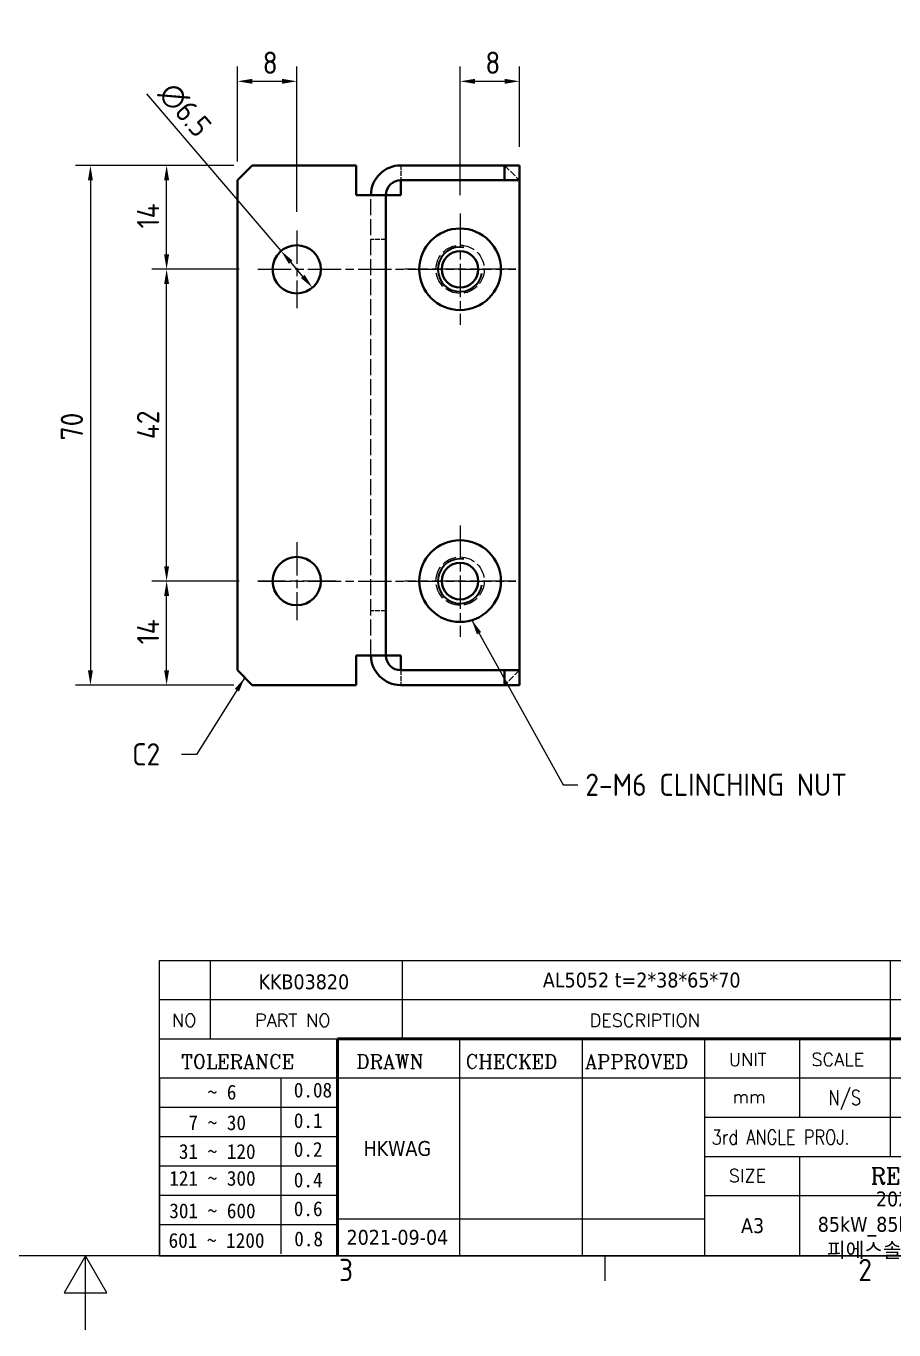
# Model space of a CAD drawing. Header units: millimetres. Extents: x 0 to 420, y 0 to 297.
# Drawn here: x 202 to 318.9, y 0 to 175.6 of the extents above; entities that cross this region are included whole.
import ezdxf
from ezdxf.enums import TextEntityAlignment as Align

# ---------------------------------------------------------------- set-up
doc = ezdxf.new("R2010")
doc.units = ezdxf.units.MM
doc.linetypes.add('CHAIN', pattern=[0.35429999999999995, 0.2362, -0.0295, 0.0591, -0.0295])
doc.linetypes.add('DASHED', pattern=[0.2067, 0.1654, -0.0413])
doc.layers.get('0').update_dxf_attribs({"color": 3, "lineweight": 25})
for name, color, linetype, lineweight in [('가려진 것(ISO)', 2, 'DASHED', 18), ('가시적인 것(ISO)', 3, 'Continuous', 40), ('가시적인 좁은 것(ISO)', 3, 'Continuous', 35), ('경계(ISO)', 7, 'Continuous', 25), ('기호(ISO)', 5, 'Continuous', 25), ('제목(ISO)', 5, 'Continuous', 50), ('중심 표식(ISO)', 1, 'Continuous', 25), ('중심선(ISO)', 1, 'Continuous', 25), ('치수(ISO)', 2, 'Continuous', 25)]:
    doc.layers.add(name, color=color, linetype=linetype, lineweight=lineweight)
doc.styles.add('HAN_291', font='')
doc.styles.add('RC_284', font='ROMANC.shx')
doc.styles.add('RC_287', font='ROMANC.shx')
doc.styles.add('RC_292', font='ROMANC.shx')
doc.styles.add('문자 텍스트_M2B', font='isocp.shx')
doc.styles.add('치수 텍스트_PSTEK_POSCO', font='isocp.shx')
doc.styles.add('텍스트 스타일198', font='tahoma.ttf')
doc.styles.add('텍스트 스타일333', font='ROMANC.shx', dxfattribs={"width": 0.800000011920929})
doc.styles.get('HAN_291').set_extended_font_data('GulimChe')
doc.dimstyles.new('치수_PSTEK_POSCO', dxfattribs={"dimtxt": 3, "dimasz": 2, "dimexe": 2, "dimexo": 2.5, "dimgap": 1, "dimtad": 1, "dimrnd": 1e-08, "dimdsep": 46, "dimtxsty": '치수 텍스트_PSTEK_POSCO', "dimcen": 0.09, "dimdle": 10, "dimclrd": 7, "dimclre": 7, "dimclrt": 2, "dimadec": 1, "dimazin": 2, "dimtfac": 1, "dimtmove": 0, "dimatfit": 3, "dimfxl": 0, "dimtolj": 1, "dimlwd": -1, "dimlwe": -1, "dimarcsym": 0})
doc.dimstyles.new('치수_PSTEK_POSCO$7', dxfattribs={"dimtxt": 3, "dimasz": 2, "dimexe": 2, "dimexo": 2.5, "dimgap": 1, "dimtad": 1, "dimrnd": 1e-08, "dimdsep": 46, "dimtxsty": '치수 텍스트_PSTEK_POSCO', "dimcen": 0.09, "dimdle": 10, "dimclrd": 7, "dimclre": 7, "dimclrt": 2, "dimadec": 1, "dimazin": 2, "dimtfac": 1, "dimtmove": 0, "dimatfit": 3, "dimfxl": 0, "dimtolj": 1, "dimlwd": -1, "dimlwe": -1, "dimarcsym": 0})

# ---------------------------------------------------------------- blocks, each defined once
blk = doc.blocks.new('경계 Default Border')
at = {"layer": '경계(ISO)'}
blk.add_line((280, 10), (280, 6.599999666213989), dxfattribs=at)
at = {"layer": '경계(ISO)', "flags": 128}
for points in [[(10, 10), (10, 287.0000076293945), (410, 287.0000076293945), (410, 10), (10, 10)], [(210, 0), (210, 10), (207.1132469177246, 5), (212.8867530822754, 5), (210, 10)]]:
    blk.add_lwpolyline(points, dxfattribs=at)
at = {"layer": '경계(ISO)', "color": 2, "char_height": 3.00000011920929, "attachment_point": 7, "style": '문자 텍스트_M2B'}
for s, insert in [('3', (244.1685395229535, 6.57139439638704)), ('2', (314.127739416884, 6.57139439638704))]:
    blk.add_mtext(s, dxfattribs=dict(at, insert=insert))
blk = doc.blocks.new('제목 블록 PSTEK')
at = {"color": 180}
for p, q in [((182.475792979055, 11.79100474011392), (182.4757929790549, 51.56524660363496)), ((182.4757929790549, 51.56524660363496), (372.4757929537551, 51.56524660363496)), ((189.2651435055721, 51.56524660363496), (189.2651435055722, 41.00524660363494)), ((215.2152739891528, 41.00524660363494), (215.2152739891528, 51.56524660363496)), ((280.8758854511282, 51.56524660363496), (280.8758854511282, 41.00524660363494)), ((182.475792979055, 46.2852466036349), (372.4757929537551, 46.28524660363492)), ((182.475792979055, 41.00524660363493), (206.451475290024, 41.00524660363493)), ((222.9401812389276, 11.79100474011392), (222.9401812389276, 41.00524660363494)), ((239.4288871878316, 11.79100474011392), (239.4288871878316, 41.00524660363494)), ((255.9175931367356, 11.79100474011392), (255.9175931367356, 41.00524660363494)), ((268.6918866058747, 41.00524660363494), (268.6918866058747, 30.44524660363498)), ((280.8758854511282, 41.00524660363494), (280.8758854511282, 25.16524660363502)), ((182.475792979055, 35.72524660363497), (206.451475290024, 35.72524660363497)), ((198.8621818849491, 12.02524660363491), (198.8621818849491, 35.72524660363497)), ((206.451475290024, 35.72524660363497), (372.4757929537551, 35.72524660363497)), ((182.475792979055, 31.77524660363492), (206.451475290024, 31.77524660363492)), ((255.917593136736, 30.44524660363498), (372.4757929537552, 30.44524660363501)), ((182.475792979055, 27.82524660363487), (206.451475290024, 27.82524660363487)), ((255.9175931367359, 25.16524660363502), (372.4757929537552, 25.165246603635)), ((268.6918866058744, 25.16524660363502), (268.6918866058744, 11.79100474011392)), ((182.475792979055, 23.87524660363505), (206.451475290024, 23.87524660363505)), ((182.475792979055, 19.92524660363478), (206.451475290024, 19.92524660363478)), ((255.9175931367359, 19.88524660363481), (310.0881549537553, 19.88524660363481)), ((182.475792979055, 15.97524660363496), (206.451475290024, 15.97524660363496)), ((206.451475290024, 16.74100474011396), (255.9175931367359, 16.74100474011396)), ((182.475792979055, 11.79100474011392), (372.4757929537551, 11.79100474011389))]:
    blk.add_line(p, q, dxfattribs=at)
at = {"color": 7, "lineweight": 50}
for p, q in [((206.4514752900237, 11.79100474011392), (206.4514752900237, 41.00524660363494)), ((206.451475290024, 41.00524660363494), (372.4757929537551, 41.00524660363496))]:
    blk.add_line(p, q, dxfattribs=at)
at = {"layer": '제목(ISO)', "lineweight": 18}
blk.add_line((182.475792979055, 35.72500474011393), (182.475792979055, 11.79100474011392), dxfattribs=at)
at = {"color": 2}
for s, height, style, p in [('NO', 1.742399930953979, 'RC_284', (184.135398793432, 42.62317362549192)), ('PART NO', 1.742399930953979, 'RC_284', (195.3359407378685, 42.62317362549192)), ('DESCRIPTION', 1.742399930953979, 'RC_284', (240.4025565652523, 42.62317362549192)), (' TOLERANCE', 1.899999976158142, 'RC_287', (184.0872874387979, 37.00893196870329)), ('DRAWN', 1.899999976158142, 'RC_287', (208.9766620976279, 37.00893196870329)), ('CHECKED', 1.899999976158142, 'RC_287', (223.6856844514997, 37.00893196870329)), ('APPROVED', 1.899999976158142, 'RC_287', (239.7795453577791, 37.00893196870329)), ('UNIT', 1.742399930953979, 'RC_284', (259.1652673287452, 37.34317362549218)), ('SCALE', 1.742399930953979, 'RC_284', (270.2934779252897, 37.34317362549218)), ('    ~ 6', 2.000000029802322, 'HAN_291', (183.7721304966814, 32.8176515608431)), ('0.08', 2.000000029802322, 'HAN_291', (200.5467345600617, 33.09873600004101)), ('mm', 1.742399930953979, 'RC_284', (259.6505418159997, 32.3543089683787)), ('  7 ~ 30', 2.000000029802322, 'HAN_291', (183.7721304966814, 28.70538114822415)), ('0.1', 2.000000029802322, 'HAN_291', (200.5467345600617, 28.98646558742206)), (' 31 ~ 120', 2.000000029802322, 'HAN_291', (183.7721304966814, 24.82628181916237)), ('0.2', 2.000000029802322, 'HAN_291', (200.5467345600617, 25.10736625836028)), ('121 ~ 300', 2.000000029802322, 'HAN_291', (183.7721304966814, 21.21401206133254)), ('0.4', 2.000000029802322, 'HAN_291', (200.5467345600617, 20.99509650053045)), ('SIZE', 1.742399930953979, 'RC_284', (259.1652673287452, 21.69497768947366)), ('REFERENCE', 2.178000062704086, 'RC_292', (278.2741065029841, 21.43214925458022)), ('301 ~ 600', 2.000000029802322, 'HAN_291', (183.7721304966814, 16.83491273227077)), ('0.6', 2.000000029802322, 'HAN_291', (200.5467345600617, 17.11599717146868)), ('601 ~ 1200', 2.000000029802322, 'HAN_291', (183.6802025156883, 12.84759660881125)), ('0.8', 2.000000029802322, 'HAN_291', (200.6097246063884, 13.05732192299702))]:
    blk.add_text(s, height=height, dxfattribs=dict(at, style=style)).set_placement(p)
at = {"color": 7, "style": '텍스트 스타일333', "width": 0.7999999523162842}
blk.add_text('N/S', height=2.000000029802322, dxfattribs=at).set_placement((274.7838860285014, 33.08524660363496), align=Align.MIDDLE_CENTER)
at = {"color": 2, "style": '텍스트 스타일333', "width": 0.7999999523162842}
blk.add_text('3rd ANGLE PROJ.', height=2.000000029802322, dxfattribs=at).set_placement((256.8430306642954, 26.76148381654429))
at = {"layer": '제목(ISO)', "color": 7, "style": '텍스트 스타일198'}
for tag, p in [('부품_번호_001', (195.7903726437438, 47.68004260673702)), ('설명_001', (234.1034832786905, 47.92245856837096)), ('재질_001', (290.6002202955571, 47.92524659519488)), ("3._Q'TY_001", (312.7582242365873, 47.92524659519486)), ('질량\\P3;_001', (350.3046145979153, 48.1643332325385)), ('1._MODEL_NAME_001', (326.0176446881414, 37.52172745615292)), ('제목_001', (335.5349605824892, 32.12134217035067)), ('부품_번호_001', (334.4496128969756, 26.8052465951949)), ('설계자_001', (209.9396160013646, 25.23446884679021)), ('프로젝트_001', (278.9744245225954, 18.43818283951269)), ('시트_크기_001', (260.807090429518, 14.83812566343425)), ('프로젝트_002', (271.1389644161678, 15.01430360086118)), ('작성_날짜_001', (207.6508315629738, 13.26600473167383)), ('프로젝트_003', (272.3954135944161, 11.55047762554502))]:
    blk.add_attdef(tag, p, '', height=2.000000029802322, dxfattribs=at)
for tag, p in [('4._COLOR', (327.6805273250926, 48.92524660363493)), ('점검자', (231.1845342133799, 26.23312567187446)), ('엔지니어링_승인자', (247.673240162284, 26.23312567187446)), ('점검_날짜', (231.1845342133799, 14.26600474011394)), ('엔지니어링_승인_날짜', (247.6732401622839, 14.26600474011394))]:
    blk.add_attdef(tag, text='', height=2.000000029802322, dxfattribs=at).set_placement(p, align=Align.MIDDLE_CENTER)
blk = doc.blocks.new('*D22')
at = {"layer": 'Defpoints', "color": 0, "transparency": 16777216}
for p in [(232.4739378644049, 156.8596608298564), (210.6709367430899, 86.85966082985645), (232.4739378644049, 86.85966082985644)]:
    blk.add_point(p, dxfattribs=at)
at = {"layer": '치수(ISO)', "color": 7, "transparency": 16777216}
for p, q in [((229.9739378644049, 156.8596608298564), (208.6709367430899, 156.8596608298564)), ((210.6709367430899, 154.8596608298564), (210.6709367430899, 88.85966082985645)), ((229.9739378644049, 86.85966082985644), (208.6709367430899, 86.85966082985645))]:
    blk.add_line(p, q, dxfattribs=at)
for points in [[(210.3376034097565, 154.8596608298564), (211.0042700764232, 154.8596608298564), (210.6709367430899, 156.8596608298564)], [(210.3376034097565, 88.85966082985645), (211.0042700764232, 88.85966082985645), (210.6709367430899, 86.85966082985645)]]:
    blk.add_solid(points, dxfattribs=at)
at = {"layer": '치수(ISO)', "color": 2, "transparency": 16777216, "insert": (208.1709367430898, 119.8155702493244), "char_height": 3, "attachment_point": 4, "rotation": 90, "style": '치수 텍스트_PSTEK_POSCO'}
blk.add_mtext('\\A1;70', dxfattribs=at)
blk = doc.blocks.new('*D34')
at = {"layer": 'Defpoints', "color": 0, "transparency": 16777216}
for p in [(220.9376806664426, 100.8596608298565), (233.2239378644049, 100.8596608298564), (232.4739378644049, 86.85966082985644)]:
    blk.add_point(p, dxfattribs=at)
at = {"layer": '치수(ISO)', "color": 7, "transparency": 16777216}
for p, q in [((230.7239378644049, 100.8596608298564), (218.9376806664426, 100.8596608298565)), ((220.9376806664426, 88.85966082985645), (220.9376806664426, 98.85966082985645)), ((229.9739378644049, 86.85966082985644), (218.9376806664426, 86.85966082985645))]:
    blk.add_line(p, q, dxfattribs=at)
for points in [[(220.6043473331093, 98.85966082985645), (221.271013999776, 98.85966082985645), (220.9376806664426, 100.8596608298565)], [(220.6043473331093, 88.85966082985645), (221.271013999776, 88.85966082985645), (220.9376806664426, 86.85966082985645)]]:
    blk.add_solid(points, dxfattribs=at)
at = {"layer": '치수(ISO)', "color": 2, "transparency": 16777216, "insert": (218.4376806664426, 92.34966082985643), "char_height": 3, "attachment_point": 4, "rotation": 90, "style": '치수 텍스트_PSTEK_POSCO'}
blk.add_mtext('\\A1;14', dxfattribs=at)
blk = doc.blocks.new('*D35')
at = {"layer": 'Defpoints', "color": 0, "transparency": 16777216}
for p in [(220.9376806664426, 156.8596608298564), (232.4739378644049, 156.8596608298564), (233.2239378644049, 142.8596608298565)]:
    blk.add_point(p, dxfattribs=at)
at = {"layer": '치수(ISO)', "color": 7, "transparency": 16777216}
for p, q in [((229.9739378644049, 156.8596608298564), (218.9376806664426, 156.8596608298564)), ((220.9376806664426, 144.8596608298565), (220.9376806664426, 154.8596608298564)), ((230.7239378644049, 142.8596608298565), (218.9376806664426, 142.8596608298565))]:
    blk.add_line(p, q, dxfattribs=at)
for points in [[(220.6043473331093, 154.8596608298564), (221.271013999776, 154.8596608298564), (220.9376806664426, 156.8596608298564)], [(220.6043473331093, 144.8596608298565), (221.271013999776, 144.8596608298565), (220.9376806664426, 142.8596608298565)]]:
    blk.add_solid(points, dxfattribs=at)
at = {"layer": '치수(ISO)', "color": 2, "transparency": 16777216, "insert": (218.4376806664426, 148.3696608298565), "char_height": 3, "attachment_point": 4, "rotation": 90, "style": '치수 텍스트_PSTEK_POSCO'}
blk.add_mtext('\\A1;14', dxfattribs=at)
blk = doc.blocks.new('*D36')
at = {"layer": 'Defpoints', "color": 0, "transparency": 16777216}
for p in [(220.9376806664426, 142.8596608298565), (233.2239378644049, 142.8596608298565), (233.2239378644049, 100.8596608298564)]:
    blk.add_point(p, dxfattribs=at)
at = {"layer": '치수(ISO)', "color": 7, "transparency": 16777216}
for p, q in [((230.7239378644049, 142.8596608298565), (218.9376806664426, 142.8596608298565)), ((220.9376806664426, 102.8596608298565), (220.9376806664426, 140.8596608298565)), ((230.7239378644049, 100.8596608298564), (218.9376806664426, 100.8596608298565))]:
    blk.add_line(p, q, dxfattribs=at)
for points in [[(220.6043473331093, 140.8596608298565), (221.271013999776, 140.8596608298565), (220.9376806664426, 142.8596608298565)], [(220.6043473331093, 102.8596608298565), (221.271013999776, 102.8596608298565), (220.9376806664426, 100.8596608298565)]]:
    blk.add_solid(points, dxfattribs=at)
at = {"layer": '치수(ISO)', "color": 2, "transparency": 16777216, "insert": (218.437385390852, 119.9795722471793), "char_height": 3, "attachment_point": 4, "rotation": 90, "style": '치수 텍스트_PSTEK_POSCO'}
blk.add_mtext('\\A1;42', dxfattribs=at)
blk = doc.blocks.new('*D37')
at = {"layer": 'Defpoints', "color": 0, "transparency": 16777216}
for p in [(238.4739378644049, 168.1836370733254), (230.4739378644049, 154.8596608298564), (238.4739378644049, 148.1096608298565)]:
    blk.add_point(p, dxfattribs=at)
at = {"layer": '치수(ISO)', "color": 7, "transparency": 16777216}
for p, q in [((230.4739378644049, 157.3596608298564), (230.4739378644049, 170.1836370733254)), ((238.4739378644049, 150.6096608298565), (238.4739378644049, 170.1836370733254)), ((232.4739378644049, 168.1836370733254), (236.4739378644049, 168.1836370733254))]:
    blk.add_line(p, q, dxfattribs=at)
for points in [[(232.4739378644049, 168.5169704066587), (232.4739378644049, 167.8503037399921), (230.4739378644049, 168.1836370733254)], [(236.4739378644049, 168.5169704066587), (236.4739378644049, 167.8503037399921), (238.4739378644049, 168.1836370733254)]]:
    blk.add_solid(points, dxfattribs=at)
at = {"layer": '치수(ISO)', "color": 2, "transparency": 16777216, "insert": (233.8739378644049, 170.6836370733254), "char_height": 3, "attachment_point": 4, "style": '치수 텍스트_PSTEK_POSCO'}
blk.add_mtext('\\A1;8', dxfattribs=at)
blk = doc.blocks.new('*D38')
at = {"layer": 'Defpoints', "color": 0, "transparency": 16777216}
for p in [(236.3614249880068, 145.3294359910913), (240.5864507408028, 140.3898856686215)]:
    blk.add_point(p, dxfattribs=at)
at = {"layer": '치수(ISO)', "color": 7, "transparency": 16777216}
for p, q in [((236.3614249880068, 145.3294359910913), (218.2547370924129, 166.4982764352831)), ((239.2864428168656, 141.9097473063045), (237.661432911944, 143.8095743534083))]:
    blk.add_line(p, q, dxfattribs=at)
for points in [[(237.9147431848911, 144.0262423407312), (237.4081226389968, 143.5929063660855), (236.3614249880068, 145.3294359910913)], [(239.5397530898127, 142.1264152936274), (239.0331325439184, 141.6930793189817), (240.5864507408028, 140.3898856686215)]]:
    blk.add_solid(points, dxfattribs=at)
at = {"layer": '치수(ISO)', "color": 2, "transparency": 16777216, "insert": (220.8045681014852, 167.3633555213631), "char_height": 3, "attachment_point": 4, "rotation": 310.541900589609, "style": '치수 텍스트_PSTEK_POSCO'}
blk.add_mtext('\\A1;∅6.5', dxfattribs=at)
blk = doc.blocks.new('*D39')
at = {"layer": 'Defpoints', "color": 0, "transparency": 16777216}
for p in [(268.4739378644016, 168.1836370733254), (268.4739378644016, 156.8596608298566), (260.4739378643874, 150.3596608298564)]:
    blk.add_point(p, dxfattribs=at)
at = {"layer": '치수(ISO)', "color": 7, "transparency": 16777216}
for p, q in [((260.4739378643874, 152.8596608298564), (260.4739378643874, 170.1836370733254)), ((268.4739378644016, 159.3596608298566), (268.4739378644016, 170.1836370733254)), ((262.4739378643874, 168.1836370733254), (266.4739378644016, 168.1836370733254))]:
    blk.add_line(p, q, dxfattribs=at)
for points in [[(262.4739378643874, 168.5169704066587), (262.4739378643874, 167.850303739992), (260.4739378643874, 168.1836370733254)], [(266.4739378644016, 168.5169704066587), (266.4739378644016, 167.850303739992), (268.4739378644016, 168.1836370733254)]]:
    blk.add_solid(points, dxfattribs=at)
at = {"layer": '치수(ISO)', "color": 2, "transparency": 16777216, "insert": (263.8739378643945, 170.6836370733254), "char_height": 3, "attachment_point": 4, "style": '치수 텍스트_PSTEK_POSCO'}
blk.add_mtext('\\A1;8', dxfattribs=at)

msp = doc.modelspace()

# ---------------------------------------------------------------- linework, layer by layer
at = {"layer": '가려진 것(ISO)', "ltscale": 3.809293270111084}
for p, q in [((252.4739378643862, 156.8596608298564), (252.4739378643862, 154.8596608298566)), ((250.4739378644019, 146.8596608298566), (248.4739378644019, 146.8596608298566)), ((250.4739378644019, 96.85966082985661), (248.4739378644019, 96.85966082985661)), ((252.4739378643862, 88.8596608298566), (252.4739378643862, 86.85966082985644))]:
    msp.add_line(p, q, dxfattribs=at)
at = {"layer": '가려진 것(ISO)', "ltscale": 5.387195587158203}
for p, q in [((266.4739378643862, 156.8596608298565), (268.4739378643862, 154.8596608298564)), ((268.4739378643862, 88.85966082985644), (266.4739378643862, 86.85966082985644))]:
    msp.add_line(p, q, dxfattribs=at)
at = {"layer": '가려진 것(ISO)', "ltscale": 13.04137516021729}
msp.add_line((248.4739378644037, 90.85966082985658), (248.4739378644037, 152.8596608298566), dxfattribs=at)
at = {"layer": '가려진 것(ISO)', "ltscale": 12.34902763366699}
for centre in [(260.4739378643859, 142.8596608298564), (260.4739378643859, 100.8596608298564)]:
    msp.add_circle(centre, 3.25, dxfattribs=at)
at = {"layer": '가시적인 것(ISO)'}
for p, q in [((230.4739378644049, 154.8596608298564), (232.4739378644049, 156.8596608298564)), ((232.4739378644049, 156.8596608298564), (246.4739378644049, 156.8596608298564)), ((246.4739378644049, 152.8596608298566), (246.4739378644049, 156.8596608298564)), ((266.4739378644022, 156.8596608298566), (252.4739378644022, 156.8596608298566)), ((268.4739378644016, 156.8596608298566), (266.4739378644022, 156.8596608298566)), ((266.4739378644022, 156.8596608298566), (266.4739378644022, 154.8596608298566)), ((268.4739378644016, 154.8596608298566), (268.4739378644016, 156.8596608298566)), ((230.4739378644049, 88.85966082985645), (230.4739378644049, 154.8596608298564)), ((252.4739378643862, 154.8596608298566), (252.4739378643862, 152.8596608298566)), ((266.4739378644022, 154.8596608298566), (252.4739378644022, 154.8596608298566)), ((266.4739378644022, 154.8596608298566), (268.4739378644016, 154.8596608298566)), ((268.4739378643862, 88.85966082985644), (268.4739378643862, 154.8596608298564)), ((246.4739378644049, 152.8596608298566), (250.4739378644038, 152.8596608298566)), ((252.4739378643862, 152.8596608298566), (250.4739378643868, 152.8596608298566)), ((250.4739378644037, 152.8596608298566), (250.4739378644037, 90.85966082985658)), ((246.4739378644049, 86.85966082985644), (246.4739378644049, 90.85966082985658)), ((250.4739378644037, 90.85966082985658), (246.4739378644049, 90.85966082985661)), ((250.4739378643868, 90.85966082985657), (252.4739378643862, 90.85966082985657)), ((252.4739378643862, 90.85966082985658), (252.4739378643862, 88.8596608298566)), ((232.4739378644049, 86.85966082985644), (230.4739378644049, 88.85966082985645)), ((266.4739378644022, 88.85966082985658), (252.4739378644022, 88.85966082985658)), ((268.4739378644016, 88.85966082985658), (266.4739378644022, 88.85966082985658)), ((266.4739378644022, 88.85966082985658), (266.4739378644022, 86.85966082985658)), ((268.4739378644016, 86.85966082985658), (268.4739378644016, 88.85966082985658)), ((246.4739378644049, 86.85966082985644), (232.4739378644049, 86.85966082985644)), ((252.4739378644022, 86.85966082985658), (266.4739378644022, 86.85966082985658)), ((266.4739378644022, 86.85966082985658), (268.4739378644016, 86.85966082985658))]:
    msp.add_line(p, q, dxfattribs=at)
for centre, radius in [((260.4739378643874, 142.8596608298564), 5.499999999999999), ((238.4739378644049, 142.8596608298565), 3.25), ((260.4739378643874, 142.8596608298564), 2.4585), ((260.4739378643874, 100.8596608298564), 5.499999999999999), ((238.4739378644049, 100.8596608298564), 3.25), ((260.4739378643874, 100.8596608298564), 2.4585)]:
    msp.add_circle(centre, radius, dxfattribs=at)
for centre, radius, start, end in [((252.4739378644022, 152.8596608298566), 4.000000000000004, 90, 180), ((252.4739378644022, 152.8596608298566), 2.000000000000006, 90, 180), ((252.4739378644022, 90.85966082985661), 4.000000000000009, 180, 270), ((252.4739378644022, 90.85966082985658), 1.999999999999997, 180, 270)]:
    msp.add_arc(centre, radius, start, end, dxfattribs=at)
at = {"layer": '가시적인 좁은 것(ISO)'}
for centre, radius, start, end in [((260.4739378643874, 142.8596608298564), 2.999999999999989, 80.00000000000144, 349.9999999999512), ((260.4739378643874, 100.8596608298564), 2.99999999999999, 80.0000000000021, 349.9999999999515)]:
    msp.add_arc(centre, radius, start, end, dxfattribs=at)
at = {"layer": '중심 표식(ISO)', "linetype": 'CHAIN', "ltscale": 19.05165100097656}
for p, q in [((260.4739378643874, 150.3596608298564), (260.4739378643874, 135.3596608298564)), ((260.4739378643874, 150.3596608298564), (260.4739378643874, 135.3596608298564)), ((238.4739378644049, 148.1096608298565), (238.4739378644049, 137.6096608298564)), ((267.9739378643874, 142.8596608298564), (252.9739378643874, 142.8596608298564)), ((260.4739378643874, 108.3596608298564), (260.4739378643874, 93.35966082985642)), ((260.4739378643874, 108.3596608298564), (260.4739378643874, 93.35966082985642)), ((238.4739378644049, 106.1096608298564), (238.4739378644049, 95.60966082985644)), ((238.4739378644049, 106.1096608298564), (238.4739378644049, 95.60966082985644)), ((243.7239378644049, 100.8596608298564), (233.2239378644049, 100.8596608298564)), ((267.9739378643874, 100.8596608298564), (252.9739378643874, 100.8596608298564))]:
    msp.add_line(p, q, dxfattribs=at)
at = {"layer": '중심선(ISO)', "linetype": 'CHAIN', "ltscale": 19.05165100097656}
for p, q in [((233.2239378644049, 142.8596608298565), (267.9739378643874, 142.8596608298564)), ((233.2239378644049, 100.8596608298564), (267.9739378643874, 100.8596608298564))]:
    msp.add_line(p, q, dxfattribs=at)

# ---------------------------------------------------------------- block references
msp.add_blockref('경계 Default Border', (0, 0))
ref = msp.add_blockref('제목 블록 PSTEK', (37.52420704624484, -1.791004740113895))
ref.add_attrib('설계자_001', 'HKWAG', (247.4638230476094, 23.44346410667632), dxfattribs={"layer": '제목(ISO)', "color": 7, "height": 2.000000029802322, "style": '텍스트 스타일198'})
ref.add_attrib('프로젝트_001', '2021_컨버터_DC', (316.4986315688402, 16.64717809939879), dxfattribs={"layer": '제목(ISO)', "color": 7, "height": 2.000000029802322, "style": '텍스트 스타일198'})
ref.add_attrib('시트_크기_001', 'A3', (298.3312974757628, 13.04712092332036), dxfattribs={"layer": '제목(ISO)', "color": 7, "height": 2.000000029802322, "style": '텍스트 스타일198'})
ref.add_attrib('작성_날짜_001', '2021-09-04', (245.1750386092186, 11.47499999155994), dxfattribs={"layer": '제목(ISO)', "color": 7, "height": 2.000000029802322, "style": '텍스트 스타일198'})
ref.add_attrib('설명_001', 'AL5052 t=2*38*65*70', (271.6276903249353, 46.13145382825707), dxfattribs={"layer": '제목(ISO)', "color": 7, "height": 2.000000029802322, "style": '텍스트 스타일198'})
ref.add_attrib('부품_번호_001', 'KKB03820', (233.3145796899886, 45.88903786662313), dxfattribs={"layer": '제목(ISO)', "color": 7, "height": 2.000000029802322, "style": '텍스트 스타일198'})
ref.add_attrib('프로젝트_002', '85kW_85kV_1000mA 집진기_', (308.6631714624125, 13.22329886074729), dxfattribs={"layer": '제목(ISO)', "color": 7, "height": 2.000000029802322, "style": '텍스트 스타일198'})
ref.add_attrib('프로젝트_003', '피에스솔루텍_부산패션단지', (309.9196206406609, 9.759472885431132), dxfattribs={"layer": '제목(ISO)', "color": 7, "height": 2.000000029802322, "style": '텍스트 스타일198'})

# ---------------------------------------------------------------- texts
at = {"layer": '기호(ISO)', "color": 2, "insert": (216.2948461254517, 77.52690511618704), "char_height": 3.00000011920929, "attachment_point": 4, "style": '치수 텍스트_PSTEK_POSCO'}
msp.add_mtext('{C2}', dxfattribs=at)
at = {"layer": '기호(ISO)', "color": 2, "insert": (277.3516358005879, 73.4311001685887), "char_height": 3.00000011920929, "width": 40.34446239471436, "attachment_point": 4, "style": '치수 텍스트_PSTEK_POSCO'}
msp.add_mtext('{\\fISOCP|b0|i0;\\H3.0000;2-M6 CLINCHING NUT}', dxfattribs=at)

# ---------------------------------------------------------------- dimensions: what is measured, and where the dimension line sits
at = {"layer": '치수(ISO)', "color": 7}
dim = msp.add_linear_dim(base=(238.4739378644049, 168.1836370733254), p1=(230.4739378644049, 154.8596608298564), p2=(238.4739378644049, 148.1096608298565), dimstyle='치수_PSTEK_POSCO', override={"dimdec": 2, "dimtp": 0, "dimtm": -0, "dimtdec": 2, "dimtofl": 0, "dimatfit": 1}, dxfattribs=at)
dim.commit()
dim.dimension.update_dxf_attribs({"geometry": '*D37', "text_midpoint": (234.4739378644049, 168.1836370733254), "dimtype": 160})
for base, p1, p2, angle, picture, middle in [((268.4739378644016, 168.1836370733254), (260.4739378643874, 150.3596608298564), (268.4739378644016, 156.8596608298566), 180, '*D39', (264.4739378643945, 168.1836370733254)), ((210.6709367430899, 86.85966082985645), (232.4739378644049, 156.8596608298564), (232.4739378644049, 86.85966082985644), 90, '*D22', (210.6709367430898, 121.4667513516866)), ((220.9376806664426, 156.8596608298564), (233.2239378644049, 142.8596608298565), (232.4739378644049, 156.8596608298564), 90, '*D35', (220.9376806664426, 149.8696608298565)), ((220.9376806664426, 142.8596608298565), (233.2239378644049, 100.8596608298564), (233.2239378644049, 142.8596608298565), 90, '*D36', (220.9376806664426, 121.8696608298564)), ((220.9376806664426, 100.8596608298565), (232.4739378644049, 86.85966082985644), (233.2239378644049, 100.8596608298564), 90, '*D34', (220.9376806664426, 93.84966082985643))]:
    dim = msp.add_linear_dim(base=base, p1=p1, p2=p2, angle=angle, dimstyle='치수_PSTEK_POSCO', override={"dimdec": 2, "dimtp": 0, "dimtm": -0, "dimtdec": 2, "dimtofl": 0, "dimatfit": 1}, dxfattribs=at)
    dim.commit()
    dim.dimension.update_dxf_attribs({"geometry": picture, "text_midpoint": middle, "dimtype": 160})
dim = msp.add_diameter_dim_2p(p1=(240.5864507408028, 140.3898856686215), p2=(236.3614249880068, 145.3294359910913), dimstyle='치수_PSTEK_POSCO', override={"dimdec": 2, "dimlfac": 0.9999999999999957, "dimtp": 0, "dimtm": -0, "dimtdec": 2, "dimatfit": 2}, dxfattribs=at)
dim.commit()
dim.dimension.update_dxf_attribs({"geometry": '*D38', "text_midpoint": (221.1876407916697, 163.069368243694), "dimtype": 163})

# ---------------------------------------------------------------- leaders
at = {"layer": '기호(ISO)', "color": 7, "annotation_type": 0, "has_hookline": 1}
for points, hookline_direction, text_width in [([(262.0568267340724, 95.59235954492623), (274.3516358005879, 73.4311001685887), (276.3516358005879, 73.4311001685887)], 0, 39.39788914035307), ([(231.4739378644049, 87.85966082985644), (224.9646915276925, 77.52690511618704), (222.9646915276925, 77.52690511618704)], 1, 3.619974386500103)]:
    msp.add_leader(points, dimstyle='치수_PSTEK_POSCO$7', override={"dimtad": 0}, dxfattribs=dict(at, hookline_direction=hookline_direction, text_width=text_width))

doc.saveas('drawing.dxf')
